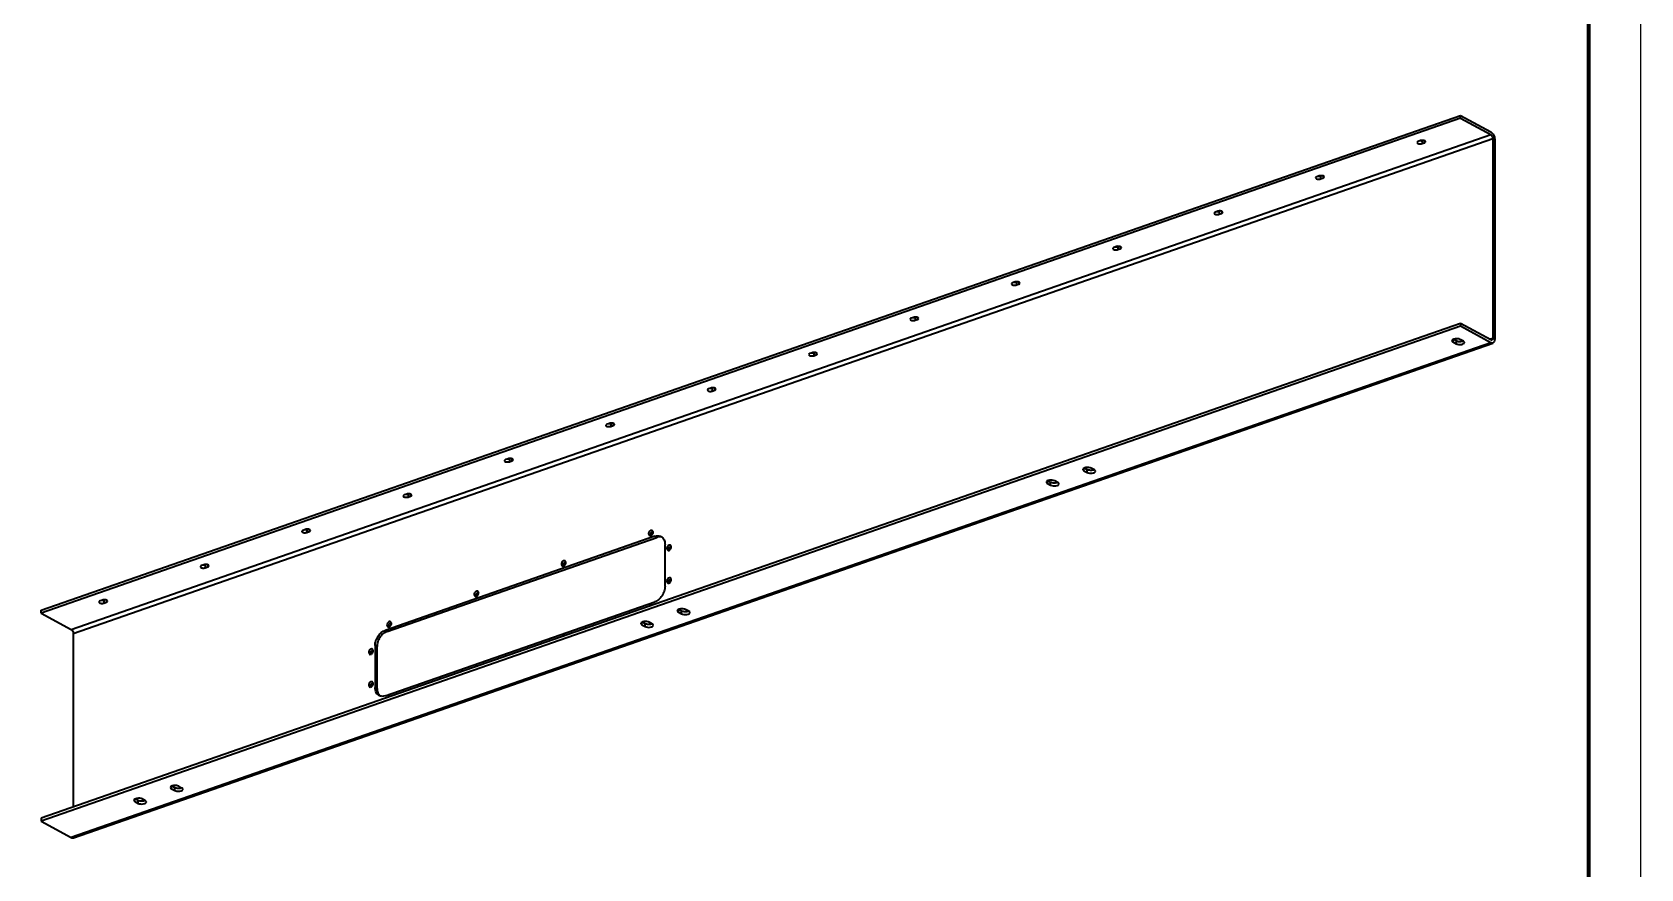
# Model space of a CAD drawing. Header units: millimetres. Extents: x 0 to 420, y 0 to 297.
# Drawn here: x 265.1 to 420, y 135.9 to 216.5 of the extents above; entities that cross this region are included whole.
import ezdxf

# ---------------------------------------------------------------- set-up
doc = ezdxf.new("R2010")
doc.units = ezdxf.units.MM

msp = doc.modelspace()

# ---------------------------------------------------------------- linework, layer by layer
at = {"color": 1, "lineweight": 35}
for p, q in [((266, 160.81), (402.65, 208.45)), ((402.65, 208.18), (266, 160.54)), ((402.65, 208.45), (405.56, 206.87)), ((402.65, 208.18), (402.65, 208.45)), ((402.65, 208.18), (405.56, 206.6)), ((268.9, 158.96), (405.56, 206.6)), ((269.09, 158.59), (405.74, 206.23)), ((398.79, 206.03), (398.56, 205.94)), ((398.81, 205.98), (398.68, 205.99)), ((398.87, 206.04), (398.79, 206.03)), ((398.94, 206.01), (398.81, 205.98)), ((398.95, 206.05), (398.87, 206.04)), ((399.05, 206.05), (398.94, 206.01)), ((398.94, 206.01), (398.94, 205.74)), ((399.03, 206.05), (398.95, 206.05)), ((399.11, 206.04), (399.03, 206.05)), ((399.18, 206.02), (399.11, 206.04)), ((399.17, 206.03), (399.17, 205.82)), ((399.24, 205.99), (399.18, 206.02)), ((399.27, 205.96), (399.24, 205.99)), ((405.56, 206.87), (405.63, 206.82)), ((405.56, 206.6), (405.59, 206.57)), ((405.59, 206.57), (405.63, 206.54)), ((405.63, 206.82), (405.7, 206.75)), ((405.63, 206.54), (405.69, 206.45)), ((405.69, 206.45), (405.73, 206.34)), ((405.7, 206.75), (405.77, 206.66)), ((405.73, 206.34), (405.74, 206.23)), ((405.74, 206.23), (405.74, 187.01)), ((405.77, 206.66), (405.82, 206.57)), ((405.82, 206.57), (405.87, 206.46)), ((405.87, 206.46), (405.9, 206.35)), ((405.9, 206.35), (405.92, 206.23)), ((405.92, 206.23), (405.93, 206.12)), ((405.93, 206.12), (405.93, 186.91)), ((398.46, 205.87), (398.45, 205.84)), ((398.45, 205.84), (398.46, 205.81)), ((398.48, 205.9), (398.46, 205.87)), ((398.46, 205.81), (398.49, 205.77)), ((398.51, 205.92), (398.48, 205.9)), ((398.49, 205.77), (398.55, 205.74)), ((398.56, 205.94), (398.51, 205.92)), ((398.55, 205.74), (398.62, 205.72)), ((398.62, 205.72), (398.7, 205.71)), ((398.7, 205.71), (398.78, 205.71)), ((398.78, 205.71), (398.86, 205.72)), ((398.86, 205.72), (398.94, 205.74)), ((398.94, 205.74), (399.17, 205.82)), ((399.17, 205.82), (399.22, 205.84)), ((399.22, 205.84), (399.25, 205.87)), ((399.25, 205.87), (399.27, 205.89)), ((399.28, 205.92), (399.27, 205.96)), ((399.27, 205.89), (399.28, 205.92)), ((388.72, 202.5), (388.69, 202.47)), ((388.69, 202.47), (388.69, 202.44)), ((388.69, 202.44), (388.7, 202.4)), ((388.7, 202.4), (388.73, 202.37)), ((388.75, 202.52), (388.72, 202.5)), ((388.73, 202.37), (388.79, 202.34)), ((388.8, 202.54), (388.75, 202.52)), ((388.79, 202.34), (388.86, 202.32)), ((389.03, 202.62), (388.8, 202.54)), ((388.86, 202.32), (388.94, 202.31)), ((389.05, 202.58), (388.92, 202.58)), ((388.94, 202.31), (389.02, 202.31)), ((389.02, 202.31), (389.1, 202.32)), ((389.11, 202.64), (389.03, 202.62)), ((389.17, 202.61), (389.05, 202.58)), ((389.1, 202.32), (389.17, 202.34)), ((389.19, 202.65), (389.11, 202.64)), ((389.29, 202.65), (389.17, 202.61)), ((389.17, 202.61), (389.17, 202.34)), ((389.17, 202.34), (389.41, 202.42)), ((389.27, 202.65), (389.19, 202.65)), ((389.35, 202.64), (389.27, 202.65)), ((389.42, 202.62), (389.35, 202.64)), ((389.41, 202.62), (389.41, 202.42)), ((389.41, 202.42), (389.46, 202.44)), ((389.48, 202.59), (389.42, 202.62)), ((389.46, 202.44), (389.49, 202.46)), ((389.51, 202.56), (389.48, 202.59)), ((389.49, 202.46), (389.51, 202.49)), ((389.52, 202.52), (389.51, 202.56)), ((389.51, 202.49), (389.52, 202.52)), ((378.96, 199.09), (378.93, 199.07)), ((378.93, 199.07), (378.93, 199.04)), ((378.93, 199.04), (378.94, 199)), ((378.94, 199), (378.97, 198.97)), ((378.99, 199.12), (378.96, 199.09)), ((378.97, 198.97), (379.03, 198.94)), ((379.04, 199.14), (378.99, 199.12)), ((379.03, 198.94), (379.1, 198.92)), ((379.27, 199.22), (379.04, 199.14)), ((379.1, 198.92), (379.18, 198.91)), ((379.29, 199.18), (379.16, 199.18)), ((379.18, 198.91), (379.26, 198.91)), ((379.26, 198.91), (379.34, 198.92)), ((379.35, 199.24), (379.27, 199.22)), ((379.41, 199.2), (379.29, 199.18)), ((379.34, 198.92), (379.41, 198.93)), ((379.43, 199.25), (379.35, 199.24)), ((379.53, 199.25), (379.41, 199.2)), ((379.41, 199.2), (379.41, 198.93)), ((379.41, 198.93), (379.65, 199.02)), ((379.51, 199.25), (379.43, 199.25)), ((379.59, 199.24), (379.51, 199.25)), ((379.66, 199.22), (379.59, 199.24)), ((379.65, 199.22), (379.65, 199.02)), ((379.65, 199.02), (379.7, 199.04)), ((379.71, 199.19), (379.66, 199.22)), ((379.7, 199.04), (379.73, 199.06)), ((379.75, 199.15), (379.71, 199.19)), ((379.73, 199.06), (379.75, 199.09)), ((379.76, 199.12), (379.75, 199.15)), ((379.75, 199.09), (379.76, 199.12)), ((369.19, 195.69), (369.17, 195.66)), ((369.17, 195.66), (369.17, 195.63)), ((369.17, 195.63), (369.18, 195.6)), ((369.18, 195.6), (369.21, 195.56)), ((369.23, 195.72), (369.19, 195.69)), ((369.21, 195.56), (369.27, 195.54)), ((369.28, 195.74), (369.23, 195.72)), ((369.27, 195.54), (369.34, 195.52)), ((369.51, 195.82), (369.28, 195.74)), ((369.34, 195.52), (369.42, 195.51)), ((369.53, 195.78), (369.39, 195.78)), ((369.42, 195.51), (369.5, 195.5)), ((369.5, 195.5), (369.58, 195.51)), ((369.58, 195.84), (369.51, 195.82)), ((369.65, 195.8), (369.53, 195.78)), ((369.67, 195.85), (369.58, 195.84)), ((369.58, 195.51), (369.65, 195.53)), ((369.77, 195.84), (369.65, 195.8)), ((369.65, 195.8), (369.65, 195.53)), ((369.65, 195.53), (369.89, 195.61)), ((369.75, 195.84), (369.67, 195.85)), ((369.83, 195.83), (369.75, 195.84)), ((369.9, 195.81), (369.83, 195.83)), ((369.89, 195.82), (369.89, 195.61)), ((369.89, 195.61), (369.93, 195.63)), ((369.95, 195.79), (369.9, 195.81)), ((369.93, 195.63), (369.97, 195.66)), ((369.99, 195.75), (369.95, 195.79)), ((369.97, 195.66), (369.99, 195.69)), ((370, 195.72), (369.99, 195.75)), ((369.99, 195.69), (370, 195.72)), ((359.41, 192.26), (359.4, 192.23)), ((359.4, 192.23), (359.42, 192.2)), ((359.43, 192.29), (359.41, 192.26)), ((359.42, 192.2), (359.45, 192.16)), ((359.47, 192.31), (359.43, 192.29)), ((359.45, 192.16), (359.5, 192.13)), ((359.52, 192.33), (359.47, 192.31)), ((359.5, 192.13), (359.57, 192.11)), ((359.75, 192.42), (359.52, 192.33)), ((359.57, 192.11), (359.65, 192.1)), ((359.77, 192.37), (359.63, 192.37)), ((359.65, 192.1), (359.74, 192.1)), ((359.74, 192.1), (359.82, 192.11)), ((359.82, 192.43), (359.75, 192.42)), ((359.89, 192.4), (359.77, 192.37)), ((359.9, 192.44), (359.82, 192.43)), ((359.82, 192.11), (359.89, 192.13)), ((360.01, 192.44), (359.89, 192.4)), ((359.89, 192.4), (359.89, 192.13)), ((359.89, 192.13), (360.13, 192.21)), ((359.99, 192.44), (359.9, 192.44)), ((360.07, 192.43), (359.99, 192.44)), ((360.14, 192.41), (360.07, 192.43)), ((360.13, 192.42), (360.13, 192.21)), ((360.13, 192.21), (360.17, 192.23)), ((360.19, 192.38), (360.14, 192.41)), ((360.17, 192.23), (360.21, 192.26)), ((360.23, 192.35), (360.19, 192.38)), ((360.21, 192.26), (360.23, 192.28)), ((360.24, 192.31), (360.23, 192.35)), ((360.23, 192.28), (360.24, 192.31)), ((349.99, 189.01), (349.76, 188.93)), ((350.01, 188.97), (349.87, 188.97)), ((350.06, 189.03), (349.99, 189.01)), ((350.13, 189), (350.01, 188.97)), ((350.14, 189.04), (350.06, 189.03)), ((350.25, 189.04), (350.13, 189)), ((350.13, 189), (350.13, 188.73)), ((350.23, 189.04), (350.14, 189.04)), ((350.31, 189.03), (350.23, 189.04)), ((350.38, 189.01), (350.31, 189.03)), ((350.37, 189.01), (350.37, 188.81)), ((350.43, 188.98), (350.38, 189.01)), ((350.47, 188.95), (350.43, 188.98)), ((350.48, 188.91), (350.47, 188.95)), ((402.65, 188.42), (266, 140.79)), ((402.65, 188.15), (266, 140.52)), ((349.65, 188.86), (349.64, 188.83)), ((349.64, 188.83), (349.66, 188.79)), ((349.67, 188.89), (349.65, 188.86)), ((349.66, 188.79), (349.69, 188.76)), ((349.71, 188.91), (349.67, 188.89)), ((349.69, 188.76), (349.74, 188.73)), ((349.76, 188.93), (349.71, 188.91)), ((349.74, 188.73), (349.81, 188.71)), ((349.81, 188.71), (349.89, 188.7)), ((349.89, 188.7), (349.98, 188.7)), ((349.98, 188.7), (350.06, 188.71)), ((350.06, 188.71), (350.13, 188.73)), ((350.13, 188.73), (350.37, 188.81)), ((350.37, 188.81), (350.41, 188.83)), ((350.41, 188.83), (350.45, 188.85)), ((350.45, 188.85), (350.47, 188.88)), ((350.47, 188.88), (350.48, 188.91)), ((402.65, 188.42), (402.65, 188.15)), ((405.56, 186.84), (402.65, 188.42)), ((405.56, 186.57), (402.65, 188.15)), ((405.56, 186.57), (268.9, 138.93)), ((269.1, 138.91), (405.75, 186.54)), ((401.82, 186.79), (401.81, 186.76)), ((401.81, 186.76), (401.82, 186.73)), ((401.83, 186.82), (401.82, 186.79)), ((401.82, 186.73), (401.84, 186.7)), ((401.89, 186.88), (401.83, 186.82)), ((401.84, 186.7), (401.87, 186.67)), ((401.87, 186.67), (401.91, 186.64)), ((401.99, 186.92), (401.89, 186.88)), ((401.91, 186.88), (401.91, 186.64)), ((401.91, 186.64), (402.22, 186.47)), ((402.22, 186.74), (401.93, 186.9)), ((402.11, 186.95), (401.99, 186.92)), ((402.25, 186.96), (402.11, 186.95)), ((402.29, 186.71), (402.22, 186.74)), ((402.22, 186.74), (402.22, 186.47)), ((402.22, 186.47), (402.32, 186.43)), ((402.39, 186.95), (402.25, 186.96)), ((402.37, 186.69), (402.29, 186.71)), ((402.32, 186.43), (402.45, 186.4)), ((402.46, 186.67), (402.37, 186.69)), ((402.51, 186.93), (402.39, 186.95)), ((402.45, 186.4), (402.59, 186.4)), ((402.56, 186.67), (402.46, 186.67)), ((402.61, 186.88), (402.51, 186.93)), ((402.65, 186.67), (402.56, 186.67)), ((402.59, 186.4), (402.72, 186.41)), ((402.93, 186.71), (402.61, 186.88)), ((402.74, 186.68), (402.65, 186.67)), ((402.72, 186.41), (402.84, 186.44)), ((402.83, 186.7), (402.74, 186.68)), ((402.9, 186.73), (402.83, 186.7)), ((402.84, 186.44), (402.94, 186.48)), ((402.97, 186.69), (402.93, 186.71)), ((402.94, 186.48), (403, 186.53)), ((403, 186.66), (402.97, 186.69)), ((403.02, 186.62), (403, 186.66)), ((403, 186.53), (403.02, 186.56)), ((403.02, 186.59), (403.02, 186.62)), ((403.02, 186.56), (403.02, 186.59)), ((405.44, 186.9), (405.74, 187.01)), ((405.61, 186.82), (405.56, 186.84)), ((405.61, 186.55), (405.56, 186.57)), ((405.66, 186.83), (405.61, 186.82)), ((405.66, 186.54), (405.61, 186.55)), ((405.69, 186.85), (405.66, 186.83)), ((405.71, 186.53), (405.66, 186.54)), ((405.72, 186.89), (405.69, 186.85)), ((405.75, 186.54), (405.71, 186.53)), ((405.74, 186.94), (405.72, 186.89)), ((405.74, 187.01), (405.74, 186.94)), ((405.79, 186.56), (405.75, 186.54)), ((405.83, 186.59), (405.79, 186.56)), ((405.86, 186.63), (405.83, 186.59)), ((405.88, 186.67), (405.86, 186.63)), ((405.92, 186.78), (405.88, 186.67)), ((405.93, 186.91), (405.92, 186.78)), ((339.89, 185.46), (339.88, 185.43)), ((339.88, 185.43), (339.89, 185.39)), ((339.91, 185.48), (339.89, 185.46)), ((339.89, 185.39), (339.93, 185.36)), ((339.95, 185.51), (339.91, 185.48)), ((339.93, 185.36), (339.98, 185.33)), ((340, 185.53), (339.95, 185.51)), ((339.98, 185.33), (340.05, 185.31)), ((340.23, 185.61), (340, 185.53)), ((340.05, 185.31), (340.13, 185.3)), ((340.25, 185.57), (340.11, 185.57)), ((340.13, 185.3), (340.22, 185.3)), ((340.22, 185.3), (340.3, 185.31)), ((340.3, 185.63), (340.23, 185.61)), ((340.37, 185.59), (340.25, 185.57)), ((340.38, 185.64), (340.3, 185.63)), ((340.3, 185.31), (340.37, 185.32)), ((340.49, 185.63), (340.37, 185.59)), ((340.37, 185.59), (340.37, 185.32)), ((340.37, 185.32), (340.6, 185.41)), ((340.47, 185.64), (340.38, 185.64)), ((340.55, 185.63), (340.47, 185.64)), ((340.62, 185.61), (340.55, 185.63)), ((340.6, 185.61), (340.6, 185.41)), ((340.6, 185.41), (340.65, 185.43)), ((340.67, 185.58), (340.62, 185.61)), ((340.65, 185.43), (340.69, 185.45)), ((340.71, 185.54), (340.67, 185.58)), ((340.69, 185.45), (340.71, 185.48)), ((340.72, 185.51), (340.71, 185.54)), ((340.71, 185.48), (340.72, 185.51)), ((330.13, 182.05), (330.12, 182.02)), ((330.12, 182.02), (330.13, 181.99)), ((330.15, 182.08), (330.13, 182.05)), ((330.13, 181.99), (330.17, 181.95)), ((330.19, 182.1), (330.15, 182.08)), ((330.17, 181.95), (330.22, 181.93)), ((330.23, 182.13), (330.19, 182.1)), ((330.22, 181.93), (330.29, 181.91)), ((330.47, 182.21), (330.23, 182.13)), ((330.29, 181.91), (330.37, 181.89)), ((330.49, 182.17), (330.35, 182.17)), ((330.37, 181.89), (330.46, 181.89)), ((330.46, 181.89), (330.54, 181.9)), ((330.54, 182.23), (330.47, 182.21)), ((330.61, 182.19), (330.49, 182.17)), ((330.62, 182.24), (330.54, 182.23)), ((330.54, 181.9), (330.61, 181.92)), ((330.73, 182.23), (330.61, 182.19)), ((330.61, 182.19), (330.61, 181.92)), ((330.61, 181.92), (330.84, 182)), ((330.71, 182.23), (330.62, 182.24)), ((330.79, 182.22), (330.71, 182.23)), ((330.86, 182.2), (330.79, 182.22)), ((330.84, 182.21), (330.84, 182)), ((330.84, 182), (330.89, 182.02)), ((330.91, 182.17), (330.86, 182.2)), ((330.89, 182.02), (330.93, 182.05)), ((330.94, 182.14), (330.91, 182.17)), ((330.93, 182.05), (330.95, 182.08)), ((330.96, 182.11), (330.94, 182.14)), ((330.95, 182.08), (330.96, 182.11)), ((320.37, 178.65), (320.36, 178.62)), ((320.36, 178.62), (320.37, 178.58)), ((320.39, 178.68), (320.37, 178.65)), ((320.37, 178.58), (320.41, 178.55)), ((320.43, 178.7), (320.39, 178.68)), ((320.41, 178.55), (320.46, 178.52)), ((320.47, 178.72), (320.43, 178.7)), ((320.46, 178.52), (320.53, 178.5)), ((320.71, 178.8), (320.47, 178.72)), ((320.53, 178.5), (320.61, 178.49)), ((320.73, 178.76), (320.59, 178.76)), ((320.61, 178.49), (320.69, 178.49)), ((320.69, 178.49), (320.78, 178.5)), ((320.78, 178.82), (320.71, 178.8)), ((320.85, 178.79), (320.73, 178.76)), ((320.86, 178.83), (320.78, 178.82)), ((320.78, 178.5), (320.85, 178.52)), ((320.97, 178.83), (320.85, 178.79)), ((320.85, 178.79), (320.85, 178.52)), ((320.85, 178.52), (321.08, 178.6)), ((320.95, 178.83), (320.86, 178.83)), ((321.03, 178.82), (320.95, 178.83)), ((321.09, 178.8), (321.03, 178.82)), ((321.08, 178.8), (321.08, 178.6)), ((321.08, 178.6), (321.13, 178.62)), ((321.15, 178.77), (321.09, 178.8)), ((321.13, 178.62), (321.17, 178.65)), ((321.18, 178.74), (321.15, 178.77)), ((321.17, 178.65), (321.19, 178.67)), ((321.2, 178.7), (321.18, 178.74)), ((321.19, 178.67), (321.2, 178.7)), ((310.61, 175.25), (310.6, 175.22)), ((310.6, 175.22), (310.61, 175.18)), ((310.63, 175.27), (310.61, 175.25)), ((310.61, 175.18), (310.65, 175.15)), ((310.67, 175.3), (310.63, 175.27)), ((310.65, 175.15), (310.7, 175.12)), ((310.71, 175.32), (310.67, 175.3)), ((310.7, 175.12), (310.77, 175.1)), ((310.95, 175.4), (310.71, 175.32)), ((310.77, 175.1), (310.85, 175.09)), ((310.97, 175.36), (310.83, 175.36)), ((310.85, 175.09), (310.93, 175.09)), ((310.93, 175.09), (311.02, 175.1)), ((311.02, 175.42), (310.95, 175.4)), ((311.09, 175.39), (310.97, 175.36)), ((311.1, 175.43), (311.02, 175.42)), ((311.02, 175.1), (311.09, 175.12)), ((311.2, 175.43), (311.09, 175.39)), ((311.09, 175.39), (311.09, 175.12)), ((311.09, 175.12), (311.32, 175.2)), ((311.18, 175.43), (311.1, 175.43)), ((311.26, 175.42), (311.18, 175.43)), ((311.33, 175.4), (311.26, 175.42)), ((311.32, 175.4), (311.32, 175.2)), ((311.32, 175.2), (311.37, 175.22)), ((311.39, 175.37), (311.33, 175.4)), ((311.37, 175.22), (311.4, 175.24)), ((311.42, 175.34), (311.39, 175.37)), ((311.4, 175.24), (311.43, 175.27)), ((311.43, 175.3), (311.42, 175.34)), ((311.43, 175.27), (311.43, 175.3)), ((366.29, 174.41), (366.28, 174.38)), ((366.28, 174.38), (366.29, 174.34)), ((366.3, 174.44), (366.29, 174.41)), ((366.29, 174.34), (366.31, 174.31)), ((366.36, 174.49), (366.3, 174.44)), ((366.31, 174.31), (366.34, 174.28)), ((366.34, 174.28), (366.38, 174.25)), ((366.46, 174.53), (366.36, 174.49)), ((366.38, 174.25), (366.38, 174.5)), ((366.38, 174.25), (366.69, 174.08)), ((366.69, 174.35), (366.4, 174.51)), ((366.58, 174.56), (366.46, 174.53)), ((366.72, 174.57), (366.58, 174.56)), ((366.76, 174.32), (366.69, 174.35)), ((366.69, 174.08), (366.69, 174.35)), ((366.69, 174.08), (366.79, 174.04)), ((366.86, 174.56), (366.72, 174.57)), ((366.84, 174.3), (366.76, 174.32)), ((366.79, 174.04), (366.92, 174.02)), ((366.93, 174.29), (366.84, 174.3)), ((366.98, 174.54), (366.86, 174.56)), ((366.92, 174.02), (367.06, 174.01)), ((367.03, 174.28), (366.93, 174.29)), ((367.08, 174.5), (366.98, 174.54)), ((367.12, 174.28), (367.03, 174.28)), ((367.06, 174.01), (367.19, 174.02)), ((367.4, 174.33), (367.08, 174.5)), ((367.21, 174.29), (367.12, 174.28)), ((367.19, 174.02), (367.32, 174.05)), ((367.3, 174.31), (367.21, 174.29)), ((367.37, 174.34), (367.3, 174.31)), ((367.32, 174.05), (367.41, 174.09)), ((367.44, 174.3), (367.4, 174.33)), ((367.41, 174.09), (367.47, 174.15)), ((367.47, 174.27), (367.44, 174.3)), ((367.49, 174.24), (367.47, 174.27)), ((367.47, 174.15), (367.49, 174.18)), ((367.49, 174.21), (367.49, 174.24)), ((367.49, 174.18), (367.49, 174.21)), ((300.95, 171.92), (300.9, 171.9)), ((301.19, 172), (300.95, 171.92)), ((301.2, 171.96), (301.07, 171.96)), ((301.26, 172.02), (301.19, 172)), ((301.33, 171.98), (301.2, 171.96)), ((301.34, 172.03), (301.26, 172.02)), ((301.44, 172.02), (301.33, 171.98)), ((301.33, 171.98), (301.33, 171.71)), ((301.42, 172.03), (301.34, 172.03)), ((301.5, 172.01), (301.42, 172.03)), ((301.57, 171.99), (301.5, 172.01)), ((301.56, 172), (301.56, 171.8)), ((301.63, 171.97), (301.57, 171.99)), ((301.66, 171.93), (301.63, 171.97)), ((301.67, 171.9), (301.66, 171.93)), ((362.79, 173.21), (362.77, 173.18)), ((362.77, 173.18), (362.77, 173.15)), ((362.77, 173.15), (362.77, 173.12)), ((362.77, 173.12), (362.79, 173.09)), ((362.85, 173.26), (362.79, 173.21)), ((362.79, 173.09), (362.82, 173.06)), ((362.82, 173.06), (362.87, 173.03)), ((362.95, 173.31), (362.85, 173.26)), ((362.87, 173.03), (362.87, 173.27)), ((362.87, 173.03), (363.18, 172.86)), ((363.18, 173.13), (362.89, 173.29)), ((363.07, 173.34), (362.95, 173.31)), ((363.21, 173.35), (363.07, 173.34)), ((363.25, 173.1), (363.18, 173.13)), ((363.18, 172.86), (363.18, 173.13)), ((363.18, 172.86), (363.28, 172.82)), ((363.34, 173.34), (363.21, 173.35)), ((363.33, 173.08), (363.25, 173.1)), ((363.28, 172.82), (363.41, 172.79)), ((363.42, 173.06), (363.33, 173.08)), ((363.47, 173.31), (363.34, 173.34)), ((363.41, 172.79), (363.54, 172.78)), ((363.51, 173.06), (363.42, 173.06)), ((363.57, 173.27), (363.47, 173.31)), ((363.61, 173.06), (363.51, 173.06)), ((363.54, 172.78), (363.68, 172.8)), ((363.88, 173.1), (363.57, 173.27)), ((363.7, 173.07), (363.61, 173.06)), ((363.68, 172.8), (363.8, 172.82)), ((363.79, 173.09), (363.7, 173.07)), ((363.86, 173.12), (363.79, 173.09)), ((363.8, 172.82), (363.9, 172.87)), ((363.92, 173.08), (363.88, 173.1)), ((363.9, 172.87), (363.96, 172.92)), ((363.96, 173.05), (363.92, 173.08)), ((363.97, 173.01), (363.96, 173.05)), ((363.96, 172.92), (363.98, 172.95)), ((363.98, 172.98), (363.97, 173.01)), ((363.98, 172.95), (363.98, 172.98)), ((300.85, 171.84), (300.84, 171.82)), ((300.84, 171.82), (300.85, 171.78)), ((300.87, 171.87), (300.85, 171.84)), ((300.85, 171.78), (300.89, 171.75)), ((300.9, 171.9), (300.87, 171.87)), ((300.89, 171.75), (300.94, 171.72)), ((300.94, 171.72), (301.01, 171.7)), ((301.01, 171.7), (301.09, 171.69)), ((301.09, 171.69), (301.17, 171.69)), ((301.17, 171.69), (301.25, 171.69)), ((301.25, 171.69), (301.33, 171.71)), ((301.33, 171.71), (301.56, 171.8)), ((301.56, 171.8), (301.61, 171.82)), ((301.61, 171.82), (301.64, 171.84)), ((301.64, 171.84), (301.67, 171.87)), ((301.67, 171.87), (301.67, 171.9)), ((291.09, 168.44), (291.08, 168.41)), ((291.08, 168.41), (291.09, 168.38)), ((291.11, 168.47), (291.09, 168.44)), ((291.09, 168.38), (291.12, 168.34)), ((291.14, 168.49), (291.11, 168.47)), ((291.12, 168.34), (291.18, 168.32)), ((291.19, 168.51), (291.14, 168.49)), ((291.18, 168.32), (291.25, 168.29)), ((291.43, 168.6), (291.19, 168.51)), ((291.25, 168.29), (291.33, 168.28)), ((291.44, 168.56), (291.31, 168.56)), ((291.33, 168.28), (291.41, 168.28)), ((291.41, 168.28), (291.49, 168.29)), ((291.5, 168.62), (291.43, 168.6)), ((291.57, 168.58), (291.44, 168.56)), ((291.49, 168.29), (291.57, 168.31)), ((291.58, 168.62), (291.5, 168.62)), ((291.68, 168.62), (291.57, 168.58)), ((291.57, 168.58), (291.57, 168.31)), ((291.57, 168.31), (291.8, 168.39)), ((291.66, 168.62), (291.58, 168.62)), ((291.74, 168.61), (291.66, 168.62)), ((291.81, 168.59), (291.74, 168.61)), ((291.8, 168.6), (291.8, 168.39)), ((291.8, 168.39), (291.85, 168.41)), ((291.87, 168.56), (291.81, 168.59)), ((291.85, 168.41), (291.88, 168.44)), ((291.9, 168.53), (291.87, 168.56)), ((291.88, 168.44), (291.91, 168.47)), ((291.91, 168.49), (291.9, 168.53)), ((291.91, 168.47), (291.91, 168.49)), ((325.08, 167.94), (299.12, 158.88)), ((299.3, 158.78), (325.27, 167.83)), ((324.52, 168.34), (324.48, 168.24)), ((324.48, 168.24), (324.48, 168.19)), ((324.48, 168.19), (324.48, 168.14)), ((324.48, 168.14), (324.49, 168.1)), ((324.49, 168.1), (324.5, 168.06)), ((324.5, 168.06), (324.53, 168.03)), ((324.58, 168.43), (324.52, 168.34)), ((324.53, 168.03), (324.56, 168.01)), ((324.56, 168.01), (324.61, 167.99)), ((324.62, 168.46), (324.58, 168.43)), ((324.61, 167.99), (324.67, 168)), ((324.66, 168.49), (324.62, 168.46)), ((324.71, 168.5), (324.66, 168.49)), ((324.66, 168.05), (324.67, 168.11)), ((324.67, 168), (324.66, 168.05)), ((324.67, 168.11), (324.68, 168.18)), ((324.67, 168), (324.73, 168.02)), ((324.68, 168.18), (324.71, 168.24)), ((324.75, 168.51), (324.71, 168.5)), ((324.71, 168.24), (324.75, 168.3)), ((324.73, 168.02), (324.78, 168.06)), ((324.79, 168.5), (324.75, 168.51)), ((324.75, 168.3), (324.79, 168.34)), ((324.78, 168.06), (324.83, 168.12)), ((324.82, 168.49), (324.79, 168.5)), ((324.79, 168.34), (324.84, 168.38)), ((324.86, 168.46), (324.82, 168.49)), ((324.83, 168.12), (324.87, 168.18)), ((324.84, 168.38), (324.89, 168.4)), ((324.88, 168.43), (324.86, 168.46)), ((324.87, 168.18), (324.9, 168.25)), ((324.9, 168.38), (324.88, 168.43)), ((324.9, 168.32), (324.9, 168.38)), ((324.9, 168.25), (324.9, 168.32)), ((325.08, 167.94), (325.24, 167.98)), ((325.27, 167.83), (325.08, 167.94)), ((325.24, 167.98), (325.4, 167.98)), ((325.4, 167.87), (325.27, 167.83)), ((325.4, 167.98), (325.47, 167.98)), ((325.53, 167.88), (325.4, 167.87)), ((325.47, 167.98), (325.54, 167.96)), ((325.65, 167.88), (325.53, 167.88)), ((325.54, 167.96), (325.61, 167.94)), ((325.61, 167.94), (325.68, 167.91)), ((325.77, 167.85), (325.65, 167.88)), ((325.68, 167.91), (325.76, 167.85)), ((325.76, 167.85), (325.84, 167.78)), ((325.84, 167.78), (325.9, 167.7)), ((325.9, 167.7), (325.96, 167.61)), ((325.96, 167.61), (326, 167.51)), ((326, 167.51), (326.03, 167.4)), ((326.03, 167.4), (326.05, 167.28)), ((326.05, 167.28), (326.06, 167.15)), ((326.06, 163.1), (326.06, 167.15)), ((326.24, 166.83), (326.23, 166.78)), ((326.23, 166.78), (326.23, 166.73)), ((326.23, 166.73), (326.24, 166.69)), ((326.28, 166.93), (326.24, 166.83)), ((326.24, 166.69), (326.26, 166.65)), ((326.26, 166.65), (326.28, 166.62)), ((326.34, 167.01), (326.28, 166.93)), ((326.28, 166.62), (326.32, 166.59)), ((326.32, 166.59), (326.37, 166.58)), ((326.38, 167.05), (326.34, 167.01)), ((326.37, 166.58), (326.43, 166.58)), ((326.42, 167.07), (326.38, 167.05)), ((326.46, 167.09), (326.42, 167.07)), ((326.42, 166.7), (326.44, 166.77)), ((326.42, 166.64), (326.42, 166.7)), ((326.43, 166.58), (326.42, 166.64)), ((326.43, 166.58), (326.48, 166.61)), ((326.44, 166.77), (326.46, 166.83)), ((326.5, 167.09), (326.46, 167.09)), ((326.46, 166.83), (326.5, 166.88)), ((326.48, 166.61), (326.54, 166.65)), ((326.54, 167.09), (326.5, 167.09)), ((326.5, 166.88), (326.55, 166.93)), ((326.58, 167.08), (326.54, 167.09)), ((326.54, 166.65), (326.59, 166.7)), ((326.55, 166.93), (326.6, 166.97)), ((326.61, 167.05), (326.58, 167.08)), ((326.59, 166.7), (326.63, 166.77)), ((326.6, 166.97), (326.65, 166.99)), ((326.64, 167.01), (326.61, 167.05)), ((326.63, 166.77), (326.65, 166.84)), ((326.66, 166.97), (326.64, 167.01)), ((326.65, 166.84), (326.66, 166.91)), ((326.66, 166.91), (326.66, 166.97)), ((281.35, 165.07), (281.32, 165.04)), ((281.32, 165.04), (281.32, 165.01)), ((281.32, 165.01), (281.33, 164.97)), ((281.33, 164.97), (281.36, 164.94)), ((281.38, 165.09), (281.35, 165.07)), ((281.36, 164.94), (281.42, 164.91)), ((281.43, 165.11), (281.38, 165.09)), ((281.42, 164.91), (281.49, 164.89)), ((281.66, 165.19), (281.43, 165.11)), ((281.49, 164.89), (281.57, 164.88)), ((281.68, 165.15), (281.55, 165.15)), ((281.57, 164.88), (281.65, 164.88)), ((281.65, 164.88), (281.73, 164.89)), ((281.74, 165.21), (281.66, 165.19)), ((281.8, 165.18), (281.68, 165.15)), ((281.73, 164.89), (281.8, 164.91)), ((281.82, 165.22), (281.74, 165.21)), ((281.92, 165.22), (281.8, 165.18)), ((281.8, 165.18), (281.8, 164.91)), ((281.8, 164.91), (282.04, 164.99)), ((281.9, 165.22), (281.82, 165.22)), ((281.98, 165.21), (281.9, 165.22)), ((282.05, 165.19), (281.98, 165.21)), ((282.04, 165.19), (282.04, 164.99)), ((282.04, 164.99), (282.09, 165.01)), ((282.11, 165.16), (282.05, 165.19)), ((282.09, 165.01), (282.12, 165.04)), ((282.14, 165.13), (282.11, 165.16)), ((282.12, 165.04), (282.14, 165.06)), ((282.15, 165.09), (282.14, 165.13)), ((282.14, 165.06), (282.15, 165.09)), ((316.09, 165.32), (316.08, 165.27)), ((316.08, 165.27), (316.08, 165.22)), ((316.08, 165.22), (316.09, 165.17)), ((316.13, 165.42), (316.09, 165.32)), ((316.09, 165.17), (316.11, 165.14)), ((316.11, 165.14), (316.13, 165.1)), ((316.19, 165.5), (316.13, 165.42)), ((316.13, 165.1), (316.16, 165.08)), ((316.16, 165.08), (316.22, 165.07)), ((316.23, 165.53), (316.19, 165.5)), ((316.22, 165.07), (316.27, 165.07)), ((316.27, 165.56), (316.23, 165.53)), ((316.31, 165.57), (316.27, 165.56)), ((316.27, 165.19), (316.29, 165.25)), ((316.27, 165.13), (316.27, 165.19)), ((316.28, 165.07), (316.27, 165.13)), ((316.27, 165.07), (316.33, 165.09)), ((316.29, 165.25), (316.31, 165.31)), ((316.35, 165.58), (316.31, 165.57)), ((316.31, 165.31), (316.35, 165.37)), ((316.33, 165.09), (316.39, 165.13)), ((316.39, 165.58), (316.35, 165.58)), ((316.35, 165.37), (316.4, 165.42)), ((316.43, 165.56), (316.39, 165.58)), ((316.39, 165.13), (316.44, 165.19)), ((316.4, 165.42), (316.45, 165.45)), ((316.46, 165.54), (316.43, 165.56)), ((316.44, 165.19), (316.48, 165.26)), ((316.45, 165.45), (316.5, 165.47)), ((316.49, 165.5), (316.46, 165.54)), ((316.48, 165.26), (316.5, 165.33)), ((316.5, 165.45), (316.49, 165.5)), ((316.51, 165.4), (316.5, 165.45)), ((316.5, 165.33), (316.51, 165.4)), ((307.87, 162.63), (307.83, 162.61)), ((307.92, 162.65), (307.87, 162.63)), ((307.96, 162.65), (307.92, 162.65)), ((308, 162.65), (307.96, 162.65)), ((308.03, 162.64), (308, 162.65)), ((308.07, 162.61), (308.03, 162.64)), ((325.98, 162.64), (325.94, 162.53)), ((326.01, 162.76), (325.98, 162.64)), ((326.04, 162.87), (326.01, 162.76)), ((326.05, 162.99), (326.04, 162.87)), ((326.06, 163.1), (326.05, 162.99)), ((326.24, 163.68), (326.23, 163.63)), ((326.23, 163.63), (326.23, 163.58)), ((326.23, 163.58), (326.24, 163.54)), ((326.28, 163.78), (326.24, 163.68)), ((326.24, 163.54), (326.26, 163.5)), ((326.26, 163.5), (326.28, 163.47)), ((326.34, 163.86), (326.28, 163.78)), ((326.28, 163.47), (326.32, 163.44)), ((326.32, 163.44), (326.37, 163.43)), ((326.38, 163.9), (326.34, 163.86)), ((326.37, 163.43), (326.43, 163.43)), ((326.42, 163.92), (326.38, 163.9)), ((326.46, 163.94), (326.42, 163.92)), ((326.42, 163.55), (326.44, 163.61)), ((326.42, 163.49), (326.42, 163.55)), ((326.43, 163.43), (326.42, 163.49)), ((326.43, 163.43), (326.48, 163.46)), ((326.44, 163.61), (326.46, 163.68)), ((326.5, 163.94), (326.46, 163.94)), ((326.46, 163.68), (326.5, 163.73)), ((326.48, 163.46), (326.54, 163.5)), ((326.54, 163.94), (326.5, 163.94)), ((326.5, 163.73), (326.55, 163.78)), ((326.58, 163.93), (326.54, 163.94)), ((326.54, 163.5), (326.59, 163.55)), ((326.55, 163.78), (326.6, 163.82)), ((326.61, 163.9), (326.58, 163.93)), ((326.59, 163.55), (326.63, 163.62)), ((326.6, 163.82), (326.65, 163.84)), ((326.64, 163.86), (326.61, 163.9)), ((326.63, 163.62), (326.65, 163.69)), ((326.66, 163.81), (326.64, 163.86)), ((326.65, 163.69), (326.66, 163.76)), ((326.66, 163.76), (326.66, 163.81)), ((271.59, 161.66), (271.56, 161.64)), ((271.56, 161.64), (271.56, 161.61)), ((271.56, 161.61), (271.57, 161.57)), ((271.57, 161.57), (271.6, 161.54)), ((271.62, 161.69), (271.59, 161.66)), ((271.6, 161.54), (271.66, 161.51)), ((271.67, 161.71), (271.62, 161.69)), ((271.66, 161.51), (271.73, 161.49)), ((271.9, 161.79), (271.67, 161.71)), ((271.73, 161.49), (271.81, 161.48)), ((271.92, 161.75), (271.79, 161.75)), ((271.81, 161.48), (271.89, 161.48)), ((271.89, 161.48), (271.97, 161.49)), ((271.98, 161.81), (271.9, 161.79)), ((272.04, 161.78), (271.92, 161.75)), ((271.97, 161.49), (272.04, 161.51)), ((272.06, 161.82), (271.98, 161.81)), ((272.16, 161.82), (272.04, 161.78)), ((272.04, 161.78), (272.04, 161.51)), ((272.04, 161.51), (272.28, 161.59)), ((272.14, 161.82), (272.06, 161.82)), ((272.22, 161.81), (272.14, 161.82)), ((272.29, 161.79), (272.22, 161.81)), ((272.28, 161.79), (272.28, 161.59)), ((272.28, 161.59), (272.33, 161.61)), ((272.34, 161.76), (272.29, 161.79)), ((272.33, 161.61), (272.36, 161.63)), ((272.38, 161.73), (272.34, 161.76)), ((272.36, 161.63), (272.38, 161.66)), ((272.39, 161.69), (272.38, 161.73)), ((272.38, 161.66), (272.39, 161.69)), ((299.12, 152.58), (325.08, 161.63)), ((307.73, 162.49), (307.69, 162.39)), ((307.69, 162.39), (307.69, 162.34)), ((307.69, 162.34), (307.69, 162.29)), ((307.69, 162.29), (307.7, 162.25)), ((307.7, 162.25), (307.71, 162.21)), ((307.71, 162.21), (307.74, 162.18)), ((307.79, 162.57), (307.73, 162.49)), ((307.74, 162.18), (307.77, 162.15)), ((307.77, 162.15), (307.82, 162.14)), ((307.83, 162.61), (307.79, 162.57)), ((307.82, 162.14), (307.88, 162.14)), ((307.87, 162.2), (307.88, 162.26)), ((307.89, 162.14), (307.87, 162.2)), ((307.88, 162.26), (307.89, 162.33)), ((307.88, 162.14), (307.94, 162.17)), ((307.89, 162.33), (307.92, 162.39)), ((307.92, 162.39), (307.96, 162.44)), ((307.94, 162.17), (308, 162.21)), ((307.96, 162.44), (308, 162.49)), ((308, 162.49), (308.05, 162.53)), ((308, 162.21), (308.05, 162.26)), ((308.05, 162.53), (308.1, 162.55)), ((308.05, 162.26), (308.08, 162.33)), ((308.09, 162.57), (308.07, 162.61)), ((308.08, 162.33), (308.11, 162.4)), ((308.11, 162.53), (308.09, 162.57)), ((308.12, 162.47), (308.11, 162.53)), ((308.11, 162.4), (308.12, 162.47)), ((324.62, 161.26), (324.56, 161.2)), ((324.69, 161.3), (324.62, 161.26)), ((324.76, 161.31), (324.69, 161.3)), ((324.82, 161.29), (324.76, 161.31)), ((325.18, 161.67), (325.08, 161.63)), ((325.27, 161.72), (325.18, 161.67)), ((325.36, 161.78), (325.27, 161.72)), ((325.45, 161.85), (325.36, 161.78)), ((325.54, 161.93), (325.45, 161.85)), ((325.62, 162.01), (325.54, 161.93)), ((325.7, 162.11), (325.62, 162.01)), ((325.77, 162.2), (325.7, 162.11)), ((325.84, 162.31), (325.77, 162.2)), ((325.89, 162.42), (325.84, 162.31)), ((325.94, 162.53), (325.89, 162.42)), ((266, 160.54), (266, 160.81)), ((266, 160.54), (268.9, 158.96)), ((299.34, 159.56), (299.3, 159.46)), ((299.4, 159.65), (299.34, 159.56)), ((299.44, 159.68), (299.4, 159.65)), ((299.48, 159.71), (299.44, 159.68)), ((299.52, 159.72), (299.48, 159.71)), ((299.56, 159.73), (299.52, 159.72)), ((299.52, 159.46), (299.56, 159.52)), ((299.6, 159.73), (299.56, 159.73)), ((299.56, 159.52), (299.61, 159.56)), ((299.64, 159.71), (299.6, 159.73)), ((299.61, 159.56), (299.66, 159.6)), ((299.67, 159.68), (299.64, 159.71)), ((299.66, 159.6), (299.71, 159.62)), ((299.7, 159.65), (299.67, 159.68)), ((299.72, 159.6), (299.7, 159.65)), ((299.71, 159.47), (299.72, 159.54)), ((299.72, 159.54), (299.72, 159.6)), ((323.73, 159.57), (323.72, 159.54)), ((323.72, 159.54), (323.73, 159.51)), ((323.75, 159.6), (323.73, 159.57)), ((323.81, 159.65), (323.75, 159.6)), ((323.9, 159.7), (323.81, 159.65)), ((323.82, 159.42), (323.82, 159.66)), ((324.14, 159.52), (323.85, 159.67)), ((324.03, 159.73), (323.9, 159.7)), ((324.16, 159.74), (324.03, 159.73)), ((324.2, 159.49), (324.14, 159.52)), ((324.14, 159.25), (324.14, 159.52)), ((324.3, 159.73), (324.16, 159.74)), ((324.42, 159.7), (324.3, 159.73)), ((324.53, 159.66), (324.42, 159.7)), ((324.84, 159.49), (324.53, 159.66)), ((327.26, 160.82), (327.24, 160.8)), ((327.24, 160.8), (327.24, 160.77)), ((327.24, 160.77), (327.25, 160.73)), ((327.25, 160.73), (327.26, 160.7)), ((327.32, 160.88), (327.26, 160.82)), ((327.26, 160.7), (327.3, 160.67)), ((327.3, 160.67), (327.34, 160.64)), ((327.42, 160.92), (327.32, 160.88)), ((327.34, 160.64), (327.34, 160.89)), ((327.34, 160.64), (327.65, 160.47)), ((327.65, 160.74), (327.36, 160.9)), ((327.54, 160.95), (327.42, 160.92)), ((327.68, 160.96), (327.54, 160.95)), ((327.72, 160.71), (327.65, 160.74)), ((327.65, 160.47), (327.65, 160.74)), ((327.65, 160.47), (327.75, 160.43)), ((327.81, 160.95), (327.68, 160.96)), ((327.8, 160.69), (327.72, 160.71)), ((327.75, 160.43), (327.88, 160.41)), ((327.89, 160.68), (327.8, 160.69)), ((327.94, 160.93), (327.81, 160.95)), ((327.88, 160.41), (328.01, 160.4)), ((327.98, 160.67), (327.89, 160.68)), ((328.04, 160.89), (327.94, 160.93)), ((328.08, 160.67), (327.98, 160.67)), ((328.01, 160.4), (328.15, 160.41)), ((328.35, 160.72), (328.04, 160.89)), ((328.17, 160.68), (328.08, 160.67)), ((328.15, 160.41), (328.27, 160.44)), ((328.26, 160.7), (328.17, 160.68)), ((328.33, 160.73), (328.26, 160.7)), ((328.27, 160.44), (328.37, 160.48)), ((328.39, 160.69), (328.35, 160.72)), ((328.37, 160.48), (328.43, 160.54)), ((328.43, 160.66), (328.39, 160.69)), ((328.44, 160.63), (328.43, 160.66)), ((328.43, 160.54), (328.45, 160.57)), ((328.45, 160.6), (328.44, 160.63)), ((328.45, 160.57), (328.45, 160.6)), ((268.9, 158.96), (268.94, 158.94)), ((268.94, 158.94), (268.98, 158.9)), ((268.98, 158.9), (269.04, 158.81)), ((269.04, 158.81), (269.08, 158.7)), ((269.08, 158.7), (269.09, 158.59)), ((269.09, 158.59), (269.09, 141.86)), ((298.21, 157.88), (298.26, 157.99)), ((298.26, 157.99), (298.31, 158.1)), ((298.31, 158.1), (298.36, 158.21)), ((298.36, 158.21), (298.43, 158.31)), ((298.43, 158.31), (298.5, 158.41)), ((298.49, 158), (298.44, 157.89)), ((298.55, 158.11), (298.49, 158)), ((298.5, 158.41), (298.57, 158.51)), ((298.61, 158.21), (298.55, 158.11)), ((298.57, 158.51), (298.66, 158.59)), ((298.68, 158.31), (298.61, 158.21)), ((298.66, 158.59), (298.74, 158.67)), ((298.76, 158.4), (298.68, 158.31)), ((298.74, 158.67), (298.83, 158.74)), ((298.84, 158.49), (298.76, 158.4)), ((298.83, 158.74), (298.93, 158.8)), ((298.93, 158.57), (298.84, 158.49)), ((298.93, 158.8), (299.02, 158.85)), ((299.02, 158.63), (298.93, 158.57)), ((299.02, 158.85), (299.12, 158.88)), ((299.11, 158.69), (299.02, 158.63)), ((299.21, 158.74), (299.11, 158.69)), ((299.12, 158.88), (299.3, 158.78)), ((299.3, 158.78), (299.21, 158.74)), ((299.3, 159.46), (299.29, 159.41)), ((299.29, 159.41), (299.29, 159.36)), ((299.29, 159.36), (299.3, 159.32)), ((299.3, 159.32), (299.32, 159.28)), ((299.32, 159.28), (299.34, 159.25)), ((299.34, 159.25), (299.38, 159.23)), ((299.38, 159.23), (299.43, 159.21)), ((299.43, 159.21), (299.49, 159.22)), ((299.48, 159.34), (299.5, 159.4)), ((299.48, 159.27), (299.48, 159.34)), ((299.49, 159.22), (299.48, 159.27)), ((299.49, 159.22), (299.54, 159.24)), ((299.5, 159.4), (299.52, 159.46)), ((299.54, 159.24), (299.6, 159.28)), ((299.6, 159.28), (299.65, 159.34)), ((299.65, 159.34), (299.69, 159.4)), ((299.69, 159.4), (299.71, 159.47)), ((316.23, 158.33), (316.17, 158.27)), ((316.3, 158.37), (316.23, 158.33)), ((316.36, 158.38), (316.3, 158.37)), ((316.43, 158.36), (316.36, 158.38)), ((323.73, 159.51), (323.75, 159.48)), ((323.75, 159.48), (323.78, 159.45)), ((323.78, 159.45), (323.82, 159.42)), ((323.82, 159.42), (324.14, 159.25)), ((324.14, 159.25), (324.24, 159.21)), ((324.28, 159.47), (324.2, 159.49)), ((324.24, 159.21), (324.36, 159.18)), ((324.37, 159.45), (324.28, 159.47)), ((324.36, 159.18), (324.5, 159.17)), ((324.47, 159.44), (324.37, 159.45)), ((324.56, 159.45), (324.47, 159.44)), ((324.5, 159.17), (324.64, 159.19)), ((324.66, 159.46), (324.56, 159.45)), ((324.64, 159.19), (324.76, 159.21)), ((324.74, 159.48), (324.66, 159.46)), ((324.81, 159.51), (324.74, 159.48)), ((324.76, 159.21), (324.85, 159.26)), ((324.88, 159.47), (324.84, 159.49)), ((324.85, 159.26), (324.92, 159.31)), ((324.91, 159.44), (324.88, 159.47)), ((324.93, 159.4), (324.91, 159.44)), ((324.92, 159.31), (324.93, 159.34)), ((324.94, 159.37), (324.93, 159.4)), ((324.93, 159.34), (324.94, 159.37)), ((297.58, 156.92), (297.54, 156.83)), ((297.54, 156.83), (297.54, 156.78)), ((297.54, 156.78), (297.54, 156.73)), ((297.54, 156.73), (297.55, 156.68)), ((297.55, 156.68), (297.56, 156.64)), ((297.56, 156.64), (297.59, 156.61)), ((297.64, 157.01), (297.58, 156.92)), ((297.59, 156.61), (297.62, 156.59)), ((297.62, 156.59), (297.67, 156.57)), ((297.68, 157.04), (297.64, 157.01)), ((297.67, 156.57), (297.73, 156.58)), ((297.72, 157.07), (297.68, 157.04)), ((297.77, 157.08), (297.72, 157.07)), ((297.72, 156.64), (297.73, 156.7)), ((297.73, 156.58), (297.72, 156.64)), ((297.73, 156.7), (297.74, 156.76)), ((297.73, 156.58), (297.79, 156.6)), ((297.74, 156.76), (297.77, 156.82)), ((297.81, 157.09), (297.77, 157.08)), ((297.77, 156.82), (297.81, 156.88)), ((297.79, 156.6), (297.84, 156.64)), ((297.85, 157.09), (297.81, 157.09)), ((297.81, 156.88), (297.85, 156.93)), ((297.84, 156.64), (297.89, 156.7)), ((297.88, 157.07), (297.85, 157.09)), ((297.85, 156.93), (297.9, 156.96)), ((297.92, 157.05), (297.88, 157.07)), ((297.89, 156.7), (297.93, 156.77)), ((297.9, 156.96), (297.95, 156.98)), ((297.94, 157.01), (297.92, 157.05)), ((297.93, 156.77), (297.96, 156.84)), ((297.96, 156.96), (297.94, 157.01)), ((297.96, 156.91), (297.96, 156.96)), ((297.96, 156.84), (297.96, 156.91)), ((298.14, 157.42), (298.15, 157.53)), ((298.14, 157.42), (298.14, 153.37)), ((298.33, 157.32), (298.14, 157.42)), ((298.15, 157.53), (298.16, 157.64)), ((298.16, 157.64), (298.18, 157.76)), ((298.18, 157.76), (298.21, 157.88)), ((298.35, 157.54), (298.33, 157.43)), ((298.33, 157.43), (298.33, 157.32)), ((298.33, 153.27), (298.33, 157.32)), ((298.37, 157.66), (298.35, 157.54)), ((298.4, 157.77), (298.37, 157.66)), ((298.44, 157.89), (298.4, 157.77)), ((307.83, 155.41), (307.77, 155.35)), ((307.9, 155.44), (307.83, 155.41)), ((307.97, 155.45), (307.9, 155.44)), ((308.03, 155.44), (307.97, 155.45)), ((297.58, 153.77), (297.54, 153.68)), ((297.54, 153.68), (297.54, 153.62)), ((297.54, 153.62), (297.54, 153.58)), ((297.54, 153.58), (297.55, 153.53)), ((297.55, 153.53), (297.56, 153.49)), ((297.56, 153.49), (297.59, 153.46)), ((297.64, 153.86), (297.58, 153.77)), ((297.59, 153.46), (297.62, 153.44)), ((297.62, 153.44), (297.67, 153.42)), ((297.68, 153.89), (297.64, 153.86)), ((297.67, 153.42), (297.73, 153.43)), ((297.72, 153.92), (297.68, 153.89)), ((297.77, 153.93), (297.72, 153.92)), ((297.72, 153.49), (297.73, 153.55)), ((297.73, 153.43), (297.72, 153.49)), ((297.73, 153.55), (297.74, 153.61)), ((297.73, 153.43), (297.79, 153.45)), ((297.74, 153.61), (297.77, 153.67)), ((297.81, 153.94), (297.77, 153.93)), ((297.77, 153.67), (297.81, 153.73)), ((297.79, 153.45), (297.84, 153.49)), ((297.85, 153.94), (297.81, 153.94)), ((297.81, 153.73), (297.85, 153.78)), ((297.84, 153.49), (297.89, 153.55)), ((297.88, 153.92), (297.85, 153.94)), ((297.85, 153.78), (297.9, 153.81)), ((297.92, 153.9), (297.88, 153.92)), ((297.89, 153.55), (297.93, 153.61)), ((297.9, 153.81), (297.95, 153.83)), ((297.94, 153.86), (297.92, 153.9)), ((297.93, 153.61), (297.96, 153.69)), ((297.96, 153.81), (297.94, 153.86)), ((297.96, 153.76), (297.96, 153.81)), ((297.96, 153.69), (297.96, 153.76)), ((298.15, 153.24), (298.14, 153.37)), ((298.14, 153.37), (298.33, 153.27)), ((298.17, 153.12), (298.15, 153.24)), ((298.2, 153.01), (298.17, 153.12)), ((298.24, 152.91), (298.2, 153.01)), ((298.29, 152.82), (298.24, 152.91)), ((298.36, 152.73), (298.29, 152.82)), ((298.33, 153.27), (298.33, 153.16)), ((298.33, 153.16), (298.35, 153.05)), ((298.35, 153.05), (298.37, 152.95)), ((298.43, 152.67), (298.36, 152.73)), ((298.37, 152.95), (298.4, 152.86)), ((298.4, 152.86), (298.44, 152.77)), ((298.52, 152.61), (298.43, 152.67)), ((298.44, 152.77), (298.49, 152.7)), ((298.49, 152.7), (298.55, 152.63)), ((298.58, 152.58), (298.52, 152.61)), ((298.55, 152.63), (298.62, 152.57)), ((298.65, 152.56), (298.58, 152.58)), ((298.73, 152.54), (298.65, 152.56)), ((298.8, 152.53), (298.73, 152.54)), ((298.96, 152.54), (298.8, 152.53)), ((299.12, 152.58), (298.96, 152.54)), ((299.44, 152.48), (299.38, 152.42)), ((299.51, 152.52), (299.44, 152.48)), ((299.58, 152.53), (299.51, 152.52)), ((299.64, 152.51), (299.58, 152.53)), ((274.93, 142.56), (274.92, 142.53)), ((274.92, 142.53), (274.93, 142.49)), ((274.94, 142.59), (274.93, 142.56)), ((274.93, 142.49), (274.95, 142.46)), ((275, 142.64), (274.94, 142.59)), ((275.1, 142.68), (275, 142.64)), ((275.02, 142.4), (275.02, 142.65)), ((275.33, 142.5), (275.04, 142.66)), ((275.22, 142.71), (275.1, 142.68)), ((275.36, 142.72), (275.22, 142.71)), ((275.4, 142.47), (275.33, 142.5)), ((275.33, 142.23), (275.33, 142.5)), ((275.49, 142.72), (275.36, 142.72)), ((275.62, 142.69), (275.49, 142.72)), ((275.72, 142.65), (275.62, 142.69)), ((276.03, 142.48), (275.72, 142.65)), ((276.01, 142.49), (275.94, 142.47)), ((278.44, 143.78), (278.43, 143.75)), ((278.43, 143.75), (278.44, 143.72)), ((278.46, 143.81), (278.44, 143.78)), ((278.44, 143.72), (278.46, 143.69)), ((278.52, 143.87), (278.46, 143.81)), ((278.46, 143.69), (278.49, 143.66)), ((278.49, 143.66), (278.53, 143.63)), ((278.61, 143.91), (278.52, 143.87)), ((278.53, 143.63), (278.53, 143.87)), ((278.53, 143.63), (278.85, 143.46)), ((278.85, 143.73), (278.56, 143.89)), ((278.74, 143.94), (278.61, 143.91)), ((278.87, 143.95), (278.74, 143.94)), ((278.91, 143.7), (278.85, 143.73)), ((278.85, 143.46), (278.85, 143.73)), ((278.85, 143.46), (278.95, 143.42)), ((279.01, 143.94), (278.87, 143.95)), ((278.99, 143.68), (278.91, 143.7)), ((278.95, 143.42), (279.07, 143.39)), ((279.08, 143.66), (278.99, 143.68)), ((279.13, 143.92), (279.01, 143.94)), ((279.07, 143.39), (279.21, 143.39)), ((279.18, 143.66), (279.08, 143.66)), ((279.24, 143.87), (279.13, 143.92)), ((279.27, 143.66), (279.18, 143.66)), ((279.21, 143.39), (279.35, 143.4)), ((279.55, 143.7), (279.24, 143.87)), ((279.37, 143.67), (279.27, 143.66)), ((279.35, 143.4), (279.47, 143.43)), ((279.45, 143.69), (279.37, 143.67)), ((279.52, 143.72), (279.45, 143.69)), ((279.47, 143.43), (279.56, 143.47)), ((279.59, 143.68), (279.55, 143.7)), ((279.56, 143.47), (279.63, 143.52)), ((279.62, 143.65), (279.59, 143.68)), ((279.64, 143.61), (279.62, 143.65)), ((279.63, 143.52), (279.64, 143.55)), ((279.65, 143.58), (279.64, 143.61)), ((279.64, 143.55), (279.65, 143.58)), ((274.95, 142.46), (274.98, 142.43)), ((274.98, 142.43), (275.02, 142.4)), ((275.02, 142.4), (275.33, 142.23)), ((275.33, 142.23), (275.43, 142.19)), ((275.48, 142.45), (275.4, 142.47)), ((275.43, 142.19), (275.56, 142.17)), ((275.57, 142.44), (275.48, 142.45)), ((275.56, 142.17), (275.7, 142.16)), ((275.66, 142.43), (275.57, 142.44)), ((275.76, 142.43), (275.66, 142.43)), ((275.7, 142.16), (275.83, 142.17)), ((275.85, 142.45), (275.76, 142.43)), ((275.83, 142.17), (275.95, 142.2)), ((275.94, 142.47), (275.85, 142.45)), ((275.95, 142.2), (276.05, 142.24)), ((276.08, 142.45), (276.03, 142.48)), ((276.05, 142.24), (276.11, 142.3)), ((276.11, 142.42), (276.08, 142.45)), ((276.13, 142.39), (276.11, 142.42)), ((276.11, 142.3), (276.13, 142.33)), ((276.13, 142.36), (276.13, 142.39)), ((276.13, 142.33), (276.13, 142.36)), ((266, 140.79), (266, 140.52)), ((266, 140.52), (268.9, 138.93)), ((268.9, 138.93), (268.96, 138.91)), ((268.96, 138.91), (269.01, 138.9)), ((269.01, 138.9), (269.06, 138.9)), ((269.06, 138.9), (269.1, 138.91))]:
    msp.add_line(p, q, dxfattribs=at)
at = {"color": 7, "lineweight": 25}
msp.add_lwpolyline([(0, 0), (420, 0), (420, 297), (0, 297)], close=True, dxfattribs=at)
at = {"color": 7, "lineweight": 70}
msp.add_lwpolyline([(20, 5), (415, 5), (415, 292), (20, 292)], close=True, dxfattribs=at)

doc.saveas('drawing.dxf')
